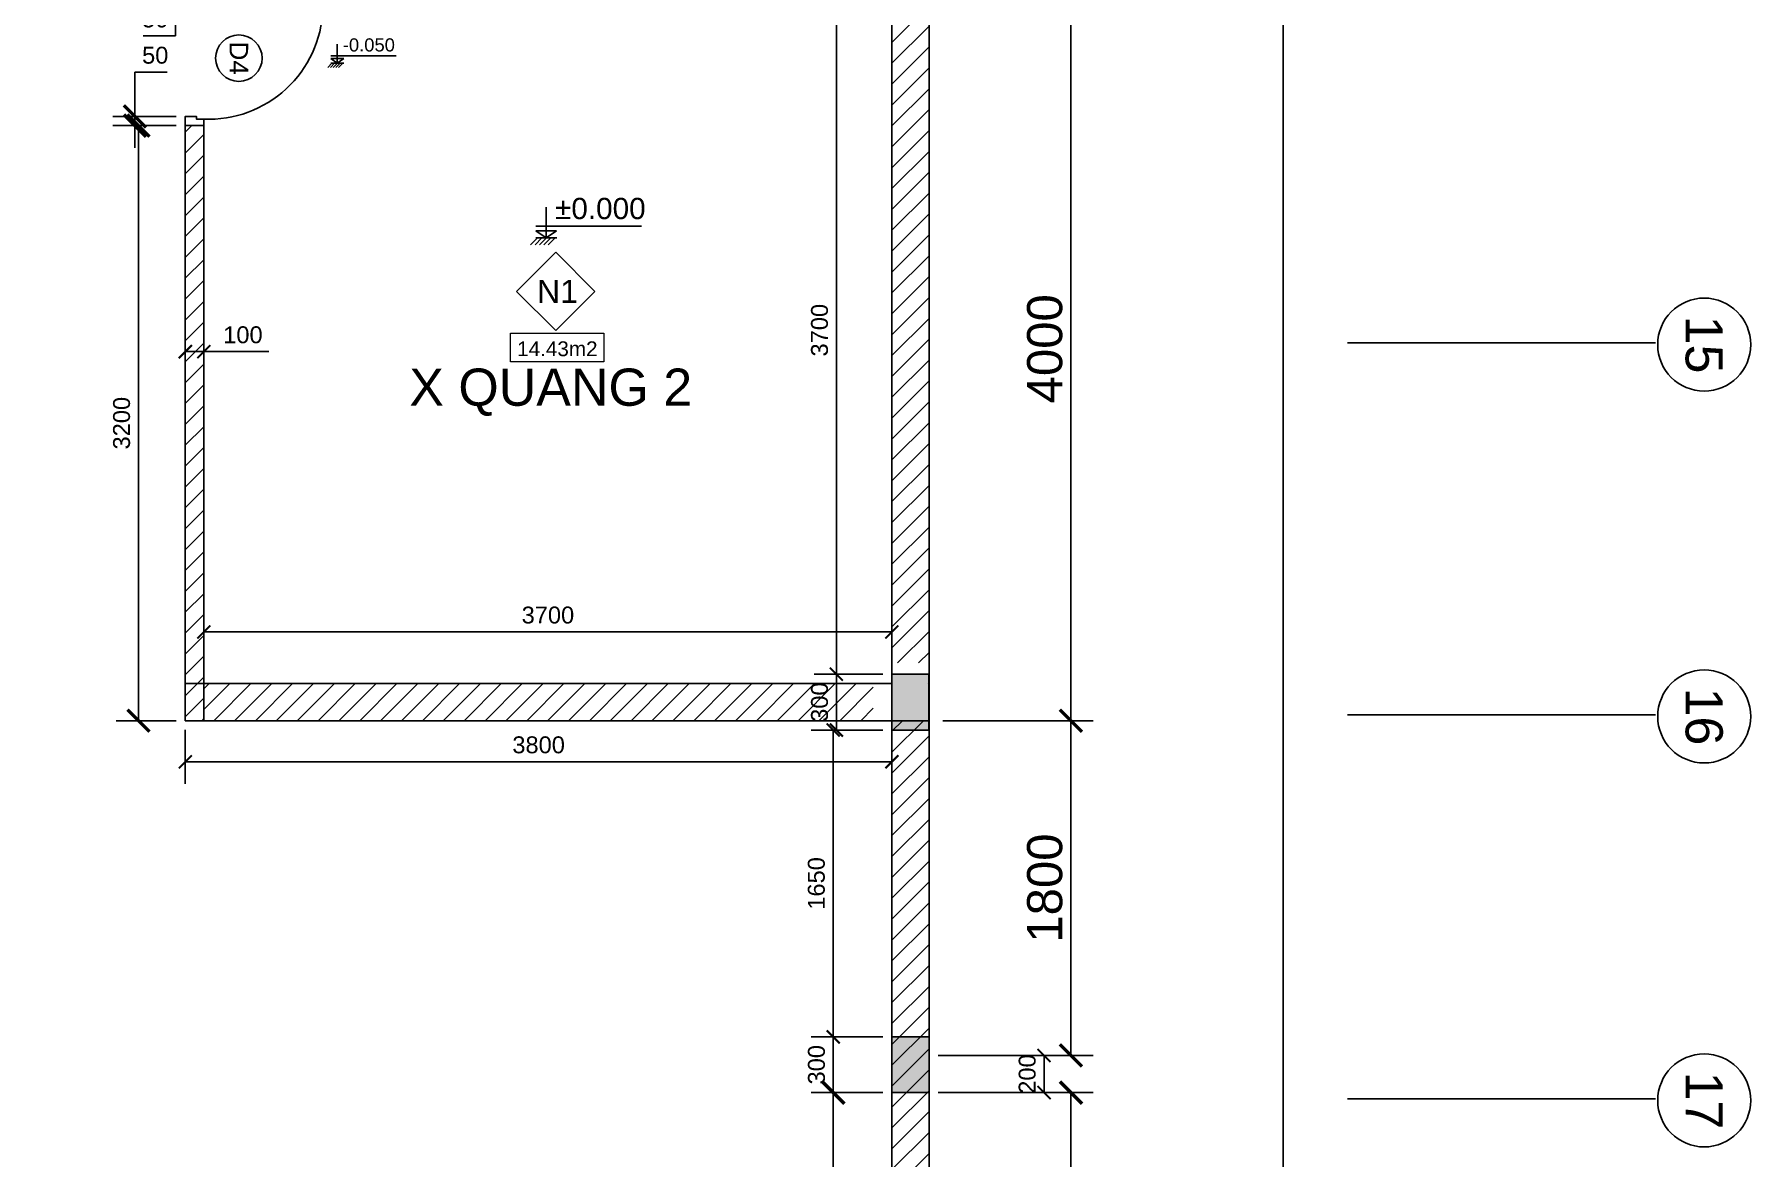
# Model space of a CAD drawing. Header units: millimetres. Extents: x -26398 to 135532, y -376633 to 43268.
# Drawn here: x 27472 to 36703, y -110749 to -104709 of the extents above; entities that cross this region are included whole.
import ezdxf
from ezdxf.enums import TextEntityAlignment as Align

# ---------------------------------------------------------------- set-up
doc = ezdxf.new("R2010")
doc.units = ezdxf.units.MM
for name, color, linetype in [('A-Door', 150, 'Continuous'), ('A5-KICHTHUOC', 251, 'Continuous'), ('cửa', 152, 'Continuous'), ('DIM', 7, 'Continuous'), ('NT', 1, 'Continuous'), ('TƯỜNG', 52, 'Continuous')]:
    doc.layers.add(name, color=color, linetype=linetype)
doc.layers.add('A6-GHICHU', color=147, linetype='Continuous', lineweight=20)
doc.styles.add('GHICHU35', font='', dxfattribs={"width": 0.9, "height": 350})
doc.styles.get("Standard").update_dxf_attribs({"font": 'arial.ttf'})
doc.styles.add('TUANH', font='')
doc.styles.get('GHICHU35').set_extended_font_data('VNI-Helve')
doc.styles.get('TUANH').set_extended_font_data('VNI-Helve-Condense', bold=True)
doc.dimstyles.new('dimmatbang', dxfattribs={"dimscale": 70, "dimtxt": 2.7, "dimasz": 1.7, "dimexe": 1.7, "dimexo": 0.7, "dimtad": 1, "dimtoh": 1, "dimdec": 1, "dimtxsty": 'Standard', "dimblk": 'ARCHTICK', "dimcen": 2.5, "dimclrd": 1, "dimclre": 256, "dimadec": 0, "dimazin": 0, "dimtfac": 1, "dimtdec": 1, "dimtmove": 0, "dimatfit": 3, "dimfxl": 1, "dimarcsym": 0})

# ---------------------------------------------------------------- blocks, each defined once
blk = doc.blocks.new('_ArchTick')
at = {"color": 0, "linetype": 'ByBlock', "const_width": 0.15}
blk.add_lwpolyline([(-0.5, -0.5), (0.5, 0.5)], dxfattribs=at)
blk = doc.blocks.new('*D3040')
at = {"layer": 'DEFPOINTS', "color": 0, "transparency": 16777216}
for p in [(32310.2, -108399.7), (33047.5, -108399.7), (32284.5, -110199.7)]:
    blk.add_point(p, dxfattribs=at)
at = {"layer": 'DIM', "lineweight": -2, "transparency": 16777216}
for p, q in [((32359.2, -108399.7), (33166.5, -108399.7)), ((32333.5, -110199.7), (33166.5, -110199.7))]:
    blk.add_line(p, q, dxfattribs=at)
at = {"layer": 'DIM', "color": 1, "lineweight": -2, "transparency": 16777216}
blk.add_line((33047.5, -110199.7), (33047.5, -108399.7), dxfattribs=at)
at = {"layer": 'DIM', "color": 1, "lineweight": -2, "transparency": 16777216, "xscale": 119, "yscale": 119, "zscale": 119}
for p, rotation in [((33047.5, -108399.7), 90), ((33047.5, -110199.7), 270)]:
    blk.add_blockref('_ArchTick', p, dxfattribs=dict(at, rotation=rotation))
at = {"layer": 'DIM', "color": 0, "transparency": 16777216, "insert": (32907.3, -109299.7), "char_height": 189, "attachment_point": 5, "rotation": 90}
blk.add_mtext('1800', dxfattribs=at)
blk = doc.blocks.new('*D3041')
at = {"lineweight": -2, "transparency": 16777216}
for p, q in [((32359.2, -104399.7), (33166.5, -104399.7)), ((32359.2, -108399.7), (33166.5, -108399.7))]:
    blk.add_line(p, q, dxfattribs=at)
at = {"color": 1, "lineweight": -2, "transparency": 16777216}
blk.add_line((33047.5, -108399.7), (33047.5, -104399.7), dxfattribs=at)
at = {"layer": 'DEFPOINTS', "color": 0, "transparency": 16777216}
for p in [(32310.2, -104399.7), (33047.5, -104399.7), (32310.2, -108399.7)]:
    blk.add_point(p, dxfattribs=at)
at = {"color": 1, "lineweight": -2, "transparency": 16777216, "xscale": 119, "yscale": 119, "zscale": 119}
for p, rotation in [((33047.5, -104399.7), 90), ((33047.5, -108399.7), 270)]:
    blk.add_blockref('_ArchTick', p, dxfattribs=dict(at, rotation=rotation))
at = {"color": 0, "transparency": 16777216, "insert": (32907.3, -106399.7), "char_height": 189, "attachment_point": 5, "rotation": 90}
blk.add_mtext('4000', dxfattribs=at)
blk = doc.blocks.new('*D3021')
at = {"lineweight": -2, "transparency": 16777216}
for p, q in [((33121, -76399.7), (34306.9, -76399.7)), ((32333.5, -116399.7), (34306.9, -116399.7))]:
    blk.add_line(p, q, dxfattribs=at)
at = {"color": 1, "lineweight": -2, "transparency": 16777216}
blk.add_line((34187.9, -116399.7), (34187.9, -76399.7), dxfattribs=at)
at = {"layer": 'DEFPOINTS', "color": 0, "transparency": 16777216}
for p in [(33072, -76399.7), (34187.9, -76399.7), (32284.5, -116399.7)]:
    blk.add_point(p, dxfattribs=at)
at = {"color": 1, "lineweight": -2, "transparency": 16777216, "xscale": 119, "yscale": 119, "zscale": 119}
for p, rotation in [((34187.9, -76399.7), 90), ((34187.9, -116399.7), 270)]:
    blk.add_blockref('_ArchTick', p, dxfattribs=dict(at, rotation=rotation))
at = {"color": 0, "transparency": 16777216, "insert": (34047.6, -95399.7), "char_height": 189, "attachment_point": 5, "rotation": 90}
blk.add_mtext('40000', dxfattribs=at)
blk = doc.blocks.new('A$C7DB75F4D')
at = {"layer": 'A-Door'}
for points in [[(625, 740), (625, 660), (665, 660), (665, 740)], [(625, 180), (625, 660), (665, 660), (665, 180)], [(35, 100), (35, 60), (50, 60), (50, 50), (50, 0), (0, 0), (0, 100)], [(625, 100), (625, 180), (665, 180), (665, 100)], [(665, 100), (700, 100), (700, 0), (650, 0), (650, 50), (650, 60), (665, 60)]]:
    blk.add_lwpolyline(points, close=True, dxfattribs=at)
at = {"layer": 'NT', "color": 1}
blk.add_arc((650, 125), 615.5, 92.32782, 182.32782, dxfattribs=at)
blk = doc.blocks.new('1-cote nen')
for p, q in [((-2, 267), (-2, 0)), ((-91, 102), (828, 102)), ((-2, 0), (-91, 63)), ((-91, 63), (88, 63)), ((90, 0), (-91, 0)), ((-2, 0), (88, 63)), ((-137, -60), (-77, 0)), ((-99, -60), (-39, 0)), ((-60, -60), (0, 0)), ((-21, -60), (39, 0)), ((17, -60), (77, 0))]:
    blk.add_line(p, q)
at = {"ltscale": 50, "style": 'GHICHU35', "width": 0.9}
blk.add_attdef('%%P0.000', (75, 164), '', height=187, dxfattribs=at)
blk = doc.blocks.new('*D2991')
at = {"lineweight": -2, "transparency": 16777216}
for p, q in [((28235.5, -105199.7), (27913.4, -105199.7)), ((28235.5, -108399.7), (27913.4, -108399.7))]:
    blk.add_line(p, q, dxfattribs=at)
at = {"color": 1, "lineweight": -2, "transparency": 16777216}
blk.add_line((28032.4, -108399.7), (28032.4, -105199.7), dxfattribs=at)
at = {"layer": 'DEFPOINTS', "color": 0, "transparency": 16777216}
for p in [(28032.4, -105199.7), (28284.5, -105199.7), (28284.5, -108399.7)]:
    blk.add_point(p, dxfattribs=at)
at = {"color": 1, "lineweight": -2, "transparency": 16777216, "xscale": 119, "yscale": 119, "zscale": 119}
for p, rotation in [((28032.4, -105199.7), 90), ((28032.4, -108399.7), 270)]:
    blk.add_blockref('_ArchTick', p, dxfattribs=dict(at, rotation=rotation))
at = {"color": 0, "transparency": 16777216, "insert": (27942.1, -106799.7), "char_height": 91, "attachment_point": 5, "rotation": 90}
blk.add_mtext('3200', dxfattribs=at)
blk = doc.blocks.new('*D2992')
at = {"color": 1, "lineweight": -2, "transparency": 16777216}
for p, q in [((28013.8, -105149.7), (28013.8, -104911.7)), ((28013.8, -104911.7), (28187.6, -104911.7)), ((28013.8, -105199.7), (28013.8, -105149.7)), ((28013.8, -105199.7), (28013.8, -105318.7))]:
    blk.add_line(p, q, dxfattribs=at)
at = {"lineweight": -2, "transparency": 16777216}
for p, q in [((28235.5, -105149.7), (27894.8, -105149.7)), ((28235.5, -105199.7), (27894.8, -105199.7))]:
    blk.add_line(p, q, dxfattribs=at)
at = {"layer": 'DEFPOINTS', "color": 0, "transparency": 16777216}
for p in [(28013.8, -105149.7), (28284.5, -105149.7), (28284.5, -105199.7)]:
    blk.add_point(p, dxfattribs=at)
at = {"color": 1, "lineweight": -2, "transparency": 16777216, "xscale": 119, "yscale": 119, "zscale": 119}
for p, rotation in [((28013.8, -105149.7), 270), ((28013.8, -105199.7), 90)]:
    blk.add_blockref('_ArchTick', p, dxfattribs=dict(at, rotation=rotation))
at = {"color": 0, "transparency": 16777216, "insert": (28122.6, -104821.5), "char_height": 91, "attachment_point": 5}
blk.add_mtext('50', dxfattribs=at)
blk = doc.blocks.new('*D2993')
at = {"color": 1, "lineweight": -2, "transparency": 16777216}
for p, q in [((28231.3, -104499.7), (28231.3, -104429.7)), ((28231.3, -104499.7), (28231.3, -104549.7)), ((28231.3, -104549.7), (28231.3, -104716.9)), ((28231.3, -104716.9), (28057.5, -104716.9))]:
    blk.add_line(p, q, dxfattribs=at)
at = {"lineweight": -2, "transparency": 16777216}
for p, q in [((28235.5, -104499.7), (28112.3, -104499.7)), ((28235.5, -104549.7), (28112.3, -104549.7))]:
    blk.add_line(p, q, dxfattribs=at)
at = {"layer": 'DEFPOINTS', "color": 0, "transparency": 16777216}
for p in [(28231.3, -104499.7), (28284.5, -104499.7), (28284.5, -104549.7)]:
    blk.add_point(p, dxfattribs=at)
at = {"color": 1, "lineweight": -2, "transparency": 16777216, "xscale": 70, "yscale": 70, "zscale": 70}
for p, rotation in [((28231.3, -104499.7), 270), ((28231.3, -104549.7), 90)]:
    blk.add_blockref('_ArchTick', p, dxfattribs=dict(at, rotation=rotation))
at = {"color": 0, "transparency": 16777216, "insert": (28122.6, -104626.7), "char_height": 91, "attachment_point": 5}
blk.add_mtext('50', dxfattribs=at)
blk = doc.blocks.new('*D3075')
at = {"lineweight": -2, "transparency": 16777216}
for p, q in [((28284.5, -106430.8), (28284.5, -106296.1)), ((28384.5, -106430.8), (28384.5, -106296.1))]:
    blk.add_line(p, q, dxfattribs=at)
at = {"color": 1, "lineweight": -2, "transparency": 16777216}
for p, q in [((28284.5, -106415.1), (28384.5, -106415.1)), ((28384.5, -106415.1), (28734.1, -106415.1))]:
    blk.add_line(p, q, dxfattribs=at)
at = {"layer": 'DEFPOINTS', "color": 0, "transparency": 16777216}
for p in [(28384.5, -106415.1), (28284.5, -106479.8), (28384.5, -106479.8)]:
    blk.add_point(p, dxfattribs=at)
at = {"color": 1, "lineweight": -2, "transparency": 16777216, "xscale": 70, "yscale": 70, "zscale": 70, "rotation": 180}
blk.add_blockref('_ArchTick', (28284.5, -106415.1), dxfattribs=at)
at = {"color": 1, "lineweight": -2, "transparency": 16777216, "xscale": 70, "yscale": 70, "zscale": 70}
blk.add_blockref('_ArchTick', (28384.5, -106415.1), dxfattribs=at)
at = {"color": 0, "transparency": 16777216, "insert": (28594.3, -106324.9), "char_height": 91, "attachment_point": 5}
blk.add_mtext('100', dxfattribs=at)
blk = doc.blocks.new('*D3058')
at = {"lineweight": -2, "transparency": 16777216}
for p, q in [((28384.5, -108150.7), (28384.5, -107803.3)), ((32084.5, -108150.7), (32084.5, -107803.3))]:
    blk.add_line(p, q, dxfattribs=at)
at = {"color": 1, "lineweight": -2, "transparency": 16777216}
blk.add_line((28384.5, -107922.3), (32084.5, -107922.3), dxfattribs=at)
at = {"layer": 'DEFPOINTS', "color": 0, "transparency": 16777216}
for p in [(32084.5, -107922.3), (28384.5, -108199.7), (32084.5, -108199.7)]:
    blk.add_point(p, dxfattribs=at)
at = {"color": 1, "lineweight": -2, "transparency": 16777216, "xscale": 70, "yscale": 70, "zscale": 70, "rotation": 180}
blk.add_blockref('_ArchTick', (28384.5, -107922.3), dxfattribs=at)
at = {"color": 1, "lineweight": -2, "transparency": 16777216, "xscale": 70, "yscale": 70, "zscale": 70}
blk.add_blockref('_ArchTick', (32084.5, -107922.3), dxfattribs=at)
at = {"color": 0, "transparency": 16777216, "insert": (30234.5, -107832), "char_height": 91, "attachment_point": 5}
blk.add_mtext('3700', dxfattribs=at)
blk = doc.blocks.new('*D2965')
at = {"lineweight": -2, "transparency": 16777216}
for p, q in [((32035.5, -104449.7), (31666.7, -104449.7)), ((32034.9, -108149.7), (31666.7, -108149.7))]:
    blk.add_line(p, q, dxfattribs=at)
at = {"color": 1, "lineweight": -2, "transparency": 16777216}
blk.add_line((31785.7, -104449.7), (31785.7, -108149.7), dxfattribs=at)
at = {"layer": 'DEFPOINTS', "color": 0, "transparency": 16777216}
for p in [(32084.5, -104449.7), (31785.7, -108149.7), (32083.9, -108149.7)]:
    blk.add_point(p, dxfattribs=at)
at = {"color": 1, "lineweight": -2, "transparency": 16777216, "xscale": 70, "yscale": 70, "zscale": 70}
for p, rotation in [((31785.7, -104449.7), 90), ((31785.7, -108149.7), 270)]:
    blk.add_blockref('_ArchTick', p, dxfattribs=dict(at, rotation=rotation))
at = {"color": 0, "transparency": 16777216, "insert": (31695.5, -106299.7), "char_height": 91, "attachment_point": 5, "rotation": 90}
blk.add_mtext('3700', dxfattribs=at)
blk = doc.blocks.new('*D3067')
at = {"lineweight": -2, "transparency": 16777216}
for p, q in [((32035.5, -108449.7), (31649.7, -108449.7)), ((32035.5, -110099.7), (31649.7, -110099.7))]:
    blk.add_line(p, q, dxfattribs=at)
at = {"color": 1, "lineweight": -2, "transparency": 16777216}
blk.add_line((31768.7, -110099.7), (31768.7, -108449.7), dxfattribs=at)
at = {"layer": 'DEFPOINTS', "color": 0, "transparency": 16777216}
for p in [(31768.7, -108449.7), (32084.5, -108449.7), (32084.5, -110099.7)]:
    blk.add_point(p, dxfattribs=at)
at = {"color": 1, "lineweight": -2, "transparency": 16777216, "xscale": 70, "yscale": 70, "zscale": 70}
for p, rotation in [((31768.7, -108449.7), 90), ((31768.7, -110099.7), 270)]:
    blk.add_blockref('_ArchTick', p, dxfattribs=dict(at, rotation=rotation))
at = {"color": 0, "transparency": 16777216, "insert": (31678.5, -109274.7), "char_height": 91, "attachment_point": 5, "rotation": 90}
blk.add_mtext('1650', dxfattribs=at)
blk = doc.blocks.new('*D2972')
at = {"lineweight": -2, "transparency": 16777216}
for p, q in [((28284.5, -108448.7), (28284.5, -108739.3)), ((32084.5, -108448.7), (32084.5, -108739.3))]:
    blk.add_line(p, q, dxfattribs=at)
at = {"color": 1, "lineweight": -2, "transparency": 16777216}
blk.add_line((32084.5, -108620.3), (28284.5, -108620.3), dxfattribs=at)
at = {"layer": 'DEFPOINTS', "color": 0, "transparency": 16777216}
for p in [(28284.5, -108399.7), (32084.5, -108399.7), (28284.5, -108620.3)]:
    blk.add_point(p, dxfattribs=at)
at = {"color": 1, "lineweight": -2, "transparency": 16777216, "xscale": 70, "yscale": 70, "zscale": 70, "rotation": 180}
blk.add_blockref('_ArchTick', (28284.5, -108620.3), dxfattribs=at)
at = {"color": 1, "lineweight": -2, "transparency": 16777216, "xscale": 70, "yscale": 70, "zscale": 70}
blk.add_blockref('_ArchTick', (32084.5, -108620.3), dxfattribs=at)
at = {"color": 0, "transparency": 16777216, "insert": (30184.5, -108530), "char_height": 91, "attachment_point": 5}
blk.add_mtext('3800', dxfattribs=at)
blk = doc.blocks.new('*D3227')
at = {"layer": 'DEFPOINTS', "color": 0, "transparency": 16777216}
for p in [(32284.5, -110199.7), (32284.5, -110399.7), (32902.6, -110399.7)]:
    blk.add_point(p, dxfattribs=at)
at = {"layer": 'DIM', "lineweight": -2, "transparency": 16777216}
for p, q in [((32333.5, -110199.7), (33021.6, -110199.7)), ((32333.5, -110399.7), (33021.6, -110399.7))]:
    blk.add_line(p, q, dxfattribs=at)
at = {"layer": 'DIM', "color": 1, "lineweight": -2, "transparency": 16777216}
blk.add_line((32902.6, -110199.7), (32902.6, -110399.7), dxfattribs=at)
at = {"layer": 'DIM', "color": 1, "lineweight": -2, "transparency": 16777216, "xscale": 70, "yscale": 70, "zscale": 70}
for p, rotation in [((32902.6, -110199.7), 90), ((32902.6, -110399.7), 270)]:
    blk.add_blockref('_ArchTick', p, dxfattribs=dict(at, rotation=rotation))
at = {"layer": 'DIM', "color": 0, "transparency": 16777216, "insert": (32812.4, -110299.7), "char_height": 91, "attachment_point": 5, "rotation": 90}
blk.add_mtext('200', dxfattribs=at)
blk = doc.blocks.new('*D3228')
at = {"layer": 'DEFPOINTS', "color": 0, "transparency": 16777216}
for p in [(32284.5, -110399.7), (32284.5, -112399.7), (33047.5, -112399.7)]:
    blk.add_point(p, dxfattribs=at)
at = {"layer": 'DIM', "lineweight": -2, "transparency": 16777216}
for p, q in [((32333.5, -110399.7), (33166.5, -110399.7)), ((32333.5, -112399.7), (33166.5, -112399.7))]:
    blk.add_line(p, q, dxfattribs=at)
at = {"layer": 'DIM', "color": 1, "lineweight": -2, "transparency": 16777216}
blk.add_line((33047.5, -110399.7), (33047.5, -112399.7), dxfattribs=at)
at = {"layer": 'DIM', "color": 1, "lineweight": -2, "transparency": 16777216, "xscale": 119, "yscale": 119, "zscale": 119}
for p, rotation in [((33047.5, -110399.7), 90), ((33047.5, -112399.7), 270)]:
    blk.add_blockref('_ArchTick', p, dxfattribs=dict(at, rotation=rotation))
at = {"layer": 'DIM', "color": 0, "transparency": 16777216, "insert": (32907.3, -111399.7), "char_height": 189, "attachment_point": 5, "rotation": 90}
blk.add_mtext('2000', dxfattribs=at)
blk = doc.blocks.new('*D3229')
at = {"layer": 'DEFPOINTS', "color": 0, "transparency": 16777216}
for p in [(32084.5, -110099.7), (31769.3, -110399.7), (32084.5, -110399.7)]:
    blk.add_point(p, dxfattribs=at)
at = {"layer": 'DIM', "lineweight": -2, "transparency": 16777216}
for p, q in [((32035.5, -110099.7), (31650.3, -110099.7)), ((32035.5, -110399.7), (31650.3, -110399.7))]:
    blk.add_line(p, q, dxfattribs=at)
at = {"layer": 'DIM', "color": 1, "lineweight": -2, "transparency": 16777216}
blk.add_line((31769.3, -110099.7), (31769.3, -110399.7), dxfattribs=at)
at = {"layer": 'DIM', "color": 1, "lineweight": -2, "transparency": 16777216, "xscale": 70, "yscale": 70, "zscale": 70}
for p, rotation in [((31769.3, -110099.7), 90), ((31769.3, -110399.7), 270)]:
    blk.add_blockref('_ArchTick', p, dxfattribs=dict(at, rotation=rotation))
at = {"layer": 'DIM', "color": 0, "transparency": 16777216, "insert": (31679.1, -110249.7), "char_height": 91, "attachment_point": 5, "rotation": 90}
blk.add_mtext('300', dxfattribs=at)
blk = doc.blocks.new('*D3230')
at = {"layer": 'DEFPOINTS', "color": 0, "transparency": 16777216}
for p in [(32084.5, -110399.7), (31769.3, -112399.7), (32084.5, -112399.7)]:
    blk.add_point(p, dxfattribs=at)
at = {"layer": 'DIM', "lineweight": -2, "transparency": 16777216}
for p, q in [((32035.5, -110399.7), (31650.3, -110399.7)), ((32035.5, -112399.7), (31650.3, -112399.7))]:
    blk.add_line(p, q, dxfattribs=at)
at = {"layer": 'DIM', "color": 1, "lineweight": -2, "transparency": 16777216}
blk.add_line((31769.3, -110399.7), (31769.3, -112399.7), dxfattribs=at)
at = {"layer": 'DIM', "color": 1, "lineweight": -2, "transparency": 16777216, "xscale": 119, "yscale": 119, "zscale": 119}
for p, rotation in [((31769.3, -110399.7), 90), ((31769.3, -112399.7), 270)]:
    blk.add_blockref('_ArchTick', p, dxfattribs=dict(at, rotation=rotation))
at = {"layer": 'DIM', "color": 0, "transparency": 16777216, "insert": (31629.1, -111399.7), "char_height": 189, "attachment_point": 5, "rotation": 90}
blk.add_mtext('2000', dxfattribs=at)
blk = doc.blocks.new('*D3277')
at = {"lineweight": -2, "transparency": 16777216}
for p, q in [((32035.5, -108149.7), (31666.7, -108149.7)), ((32035.5, -108449.7), (31666.7, -108449.7))]:
    blk.add_line(p, q, dxfattribs=at)
at = {"color": 1, "lineweight": -2, "transparency": 16777216}
blk.add_line((31785.7, -108449.7), (31785.7, -108149.7), dxfattribs=at)
at = {"layer": 'DEFPOINTS', "color": 0, "transparency": 16777216}
for p in [(31785.7, -108149.7), (32084.5, -108149.7), (32084.5, -108449.7)]:
    blk.add_point(p, dxfattribs=at)
at = {"color": 1, "lineweight": -2, "transparency": 16777216, "xscale": 70, "yscale": 70, "zscale": 70}
for p, rotation in [((31785.7, -108149.7), 90), ((31785.7, -108449.7), 270)]:
    blk.add_blockref('_ArchTick', p, dxfattribs=dict(at, rotation=rotation))
at = {"color": 0, "transparency": 16777216, "insert": (31695.5, -108299.7), "char_height": 91, "attachment_point": 5, "rotation": 90}
blk.add_mtext('300', dxfattribs=at)

msp = doc.modelspace()

# ---------------------------------------------------------------- hatches: boundary and pattern name
h = msp.add_hatch()
h.set_pattern_fill('ANSI31', color=256, scale=25)
h.set_pattern_definition([(45, (0, -57411.64), (-56.1266, 56.1266), [])])
h.paths.add_polyline_path([(28384.47, -105199.71), (28284.47, -105199.71), (28284.47, -108199.71), (28384.47, -108199.71)])
h.paths.add_polyline_path([(28384.47, -108199.71), (28284.47, -108199.71), (28284.47, -108399.71), (28384.47, -108399.71)])
h = msp.add_hatch(color=1)
h.dxf.hatch_style = 1
h.paths.add_polyline_path([(32283.86, -108449.71), (32283.86, -108149.71), (32083.86, -108149.71), (32083.86, -108449.71)])
h = msp.add_hatch(color=1)
h.dxf.hatch_style = 1
h.paths.add_polyline_path([(32284.47, -110399.71), (32284.47, -110099.71), (32084.47, -110099.71), (32084.47, -110399.71)])
at = {"layer": 'TƯỜNG'}
h = msp.add_hatch(dxfattribs=at)
h.set_pattern_fill('ANSI31', color=256, scale=25)
h.paths.add_polyline_path([(32284.47, -76599.71), (32084.47, -76599.71), (32084.47, -82249.71), (32284.47, -82249.71)])
h.paths.add_polyline_path([(32084.47, -85249.71), (32284.47, -85249.71), (32284.47, -82549.71), (32084.47, -82549.71)])
h.paths.add_polyline_path([(32284.47, -88549.71), (32084.47, -88549.71), (32084.47, -91249.71), (32279.07, -91249.71), (32284.47, -91244.31)])
h.paths.add_polyline_path([(32084.47, -88249.71), (32284.47, -88249.71), (32284.47, -85549.71), (32084.47, -85549.71)])
h.paths.add_polyline_path([(32284.47, -91549.71), (32091.33, -91549.71), (32084.47, -91556.56), (32084.47, -94249.71), (32284.47, -94249.71)])
h.paths.add_polyline_path([(32284.47, -94549.71), (32084.47, -94549.71), (32084.47, -97249.71), (32284.47, -97249.71)])
h.paths.add_polyline_path([(32084.47, -100249.71), (32284.47, -100249.71), (32284.47, -97549.71), (32084.47, -97549.71)])
h.paths.add_polyline_path([(32084.47, -104249.71), (32284.47, -104249.71), (32284.47, -100549.71), (32084.47, -100549.71)])
h.paths.add_polyline_path([(32084.47, -108088.98), (32283.25, -108088.98), (32283.25, -108195.76), (32284.47, -108194.54), (32284.47, -104549.71), (32084.47, -104549.71)])
h = msp.add_hatch(dxfattribs=at)
h.set_pattern_fill('ANSI31', color=256, scale=25)
h.paths.add_polyline_path([(32284.47, -108399.71), (32084.47, -108399.71), (32084.47, -112399.71), (32284.47, -112399.71)])
h.paths.add_polyline_path([(31984.47, -108199.71), (28384.47, -108199.71), (28384.47, -108399.71), (31984.47, -108399.71)])

# ---------------------------------------------------------------- linework, layer by layer
for p, q in [((34534.51, -106368.11), (36191.22, -106368.11)), ((34534.51, -108367.87), (36191.22, -108367.87)), ((34534.51, -110432.75), (36191.22, -110432.75))]:
    msp.add_line(p, q)
at = {"linetype": 'Continuous'}
msp.add_line((32279.31, -108199.71), (32284.47, -108194.54), dxfattribs=at)
for points in [[(32083.86, -108149.71), (32283.86, -108149.71), (32283.86, -108449.71), (32083.86, -108449.71)], [(32284.47, -110099.71), (32084.47, -110099.71), (32084.47, -110399.71), (32284.47, -110399.71)]]:
    msp.add_lwpolyline(points, close=True)
for centre, radius in [((28572.48, -104836.97), 125.19), ((36452.92, -106377.05), 250), ((36452.92, -108376.81), 250), ((36452.92, -110441.7), 250)]:
    msp.add_circle(centre, radius)
at = {"layer": 'A6-GHICHU', "ltscale": 0.5}
for points in [[(30276.56, -106301.27), (30486.72, -106091.12), (30276.56, -105880.96), (30066.41, -106091.12)], [(30033.35, -106314.86), (30534.41, -106314.86), (30534.41, -106469.37), (30033.35, -106469.37)]]:
    msp.add_lwpolyline(points, close=True, dxfattribs=at)
at = {"layer": 'TƯỜNG'}
for p, q in [((32284.47, -76399.71), (32284.47, -108399.71)), ((32084.47, -76599.71), (32084.47, -108199.71)), ((28284.47, -108399.71), (28284.47, -105199.71)), ((28384.47, -108399.71), (28384.47, -105199.71)), ((32084.47, -108199.71), (28284.47, -108199.71)), ((32284.47, -108399.71), (28284.47, -108399.71)), ((32084.47, -114399.71), (32084.47, -108399.71)), ((32284.47, -114399.71), (32284.47, -108399.71))]:
    msp.add_line(p, q, dxfattribs=at)
msp.add_lwpolyline([(32284.47, -76399.71), (32284.47, -114399.71), (22284.47, -114399.71), (22284.47, -76399.71), (23818.5, -76399.71)], dxfattribs=at)

# ---------------------------------------------------------------- block references
at = {"layer": 'A5-KICHTHUOC', "ltscale": 0.5}
ref = msp.add_blockref('1-cote nen', (29102.45, -104863.62), dxfattribs=dict(at, xscale=0.3822541714018616, yscale=0.3822541714018616, zscale=0.3822541714018616))
ref.add_attrib('%%P0.000', '-0.050', (29131.3, -104800.95), dxfattribs={"layer": '0', "color": 4, "ltscale": 50, "height": 70.788})
ref = msp.add_blockref('1-cote nen', (30226.27, -105803.68), dxfattribs=dict(at, xscale=0.61735318627815, yscale=0.61735318627815, zscale=0.61735318627815))
ref.add_attrib('%%P0.000', '%%P0.000', (30272.86, -105702.46), dxfattribs={"layer": '0', "color": 4, "ltscale": 50, "height": 114.325})
at = {"layer": 'cửa', "xscale": -1, "rotation": 270}
msp.add_blockref('A$C7DB75F4D', (28284.47, -105199.71), dxfattribs=at)

# ---------------------------------------------------------------- texts
msp.add_text('X QUANG 2', height=200).set_placement((30249.55, -106606.05), align=Align.MIDDLE_CENTER)
at = {"layer": 'A6-GHICHU', "ltscale": 0.5, "attachment_point": 5, "style": 'TUANH'}
for s, insert, char_height in [('{\\fArial|b0|i0|c0|p34;N1}', (30285.9, -106090.87), 123.835), ('{\\fArial|b0|i0|c163|p34;14.43\\fArial|b0|i0|c0|p34;m2}', (30285.24, -106400.11), 79.5593)]:
    msp.add_mtext(s, dxfattribs=dict(at, insert=insert, char_height=char_height))
at = {"layer": 'TƯỜNG'}
for s, height, p in [('D4', 100.154, (28572.48, -104836.97)), ('15', 200, (36452.92, -106377.05)), ('16', 200, (36452.92, -108376.81)), ('17', 200, (36452.92, -110441.7))]:
    msp.add_text(s, height=height, rotation=270, dxfattribs=at).set_placement(p, align=Align.MIDDLE_CENTER)

# ---------------------------------------------------------------- dimensions: what is measured, and where the dimension line sits
dim = msp.add_linear_dim(base=(34187.89, -76399.71), p1=(32284.47, -116399.71), p2=(33071.98, -76399.71), angle=90, dimstyle='dimmatbang')
dim.commit()
dim.dimension.update_dxf_attribs({"geometry": '*D3021', "text_midpoint": (34187.89, -95399.71), "dimtype": 160})
dim = msp.add_linear_dim(base=(33047.54, -104399.71), p1=(32310.17, -108399.71), p2=(32310.17, -104399.71), angle=270, dimstyle='dimmatbang')
dim.commit()
dim.dimension.update_dxf_attribs({"geometry": '*D3041', "text_midpoint": (32907.29, -106399.71)})
for base, p1, p2, override, picture, middle in [((28231.34, -104499.71), (28284.47, -104549.71), (28284.47, -104499.71), {"dimtxt": 1.3, "dimasz": 1}, '*D2993', (28122.57, -104716.91)), ((28013.8, -105149.71), (28284.47, -105199.71), (28284.47, -105149.71), {"dimtxt": 1.3}, '*D2992', (28122.57, -104911.71))]:
    dim = msp.add_linear_dim(base=base, p1=p1, p2=p2, angle=90, dimstyle='dimmatbang', override=override)
    dim.commit()
    dim.dimension.update_dxf_attribs({"geometry": picture, "text_midpoint": middle, "dimtype": 160})
for base, p1, p2, override, picture, middle in [((31785.74, -108149.71), (32084.47, -104449.71), (32083.86, -108149.71), {"dimtxt": 1.3, "dimasz": 1}, '*D2965', (31695.5, -106299.71)), ((28032.36, -105199.71), (28284.47, -108399.71), (28284.47, -105199.71), {"dimtxt": 1.3}, '*D2991', (27942.11, -106799.71)), ((31785.74, -108149.71), (32084.47, -108449.71), (32084.47, -108149.71), {"dimtxt": 1.3, "dimasz": 1}, '*D3277', (31695.5, -108299.71)), ((31768.72, -108449.71), (32084.47, -110099.71), (32084.47, -108449.71), {"dimtxt": 1.3, "dimasz": 1}, '*D3067', (31678.5, -109274.71))]:
    dim = msp.add_linear_dim(base=base, p1=p1, p2=p2, angle=90, dimstyle='dimmatbang', override=override)
    dim.commit()
    dim.dimension.update_dxf_attribs({"geometry": picture, "text_midpoint": middle})
for base, p1, p2, picture, middle in [((28384.47, -106415.1), (28284.47, -106479.83), (28384.47, -106479.83), '*D3075', (28594.31, -106324.89)), ((32084.47, -107922.27), (28384.47, -108199.71), (32084.47, -108199.71), '*D3058', (30234.47, -107832.03)), ((28284.47, -108620.26), (32084.47, -108399.71), (28284.47, -108399.71), '*D2972', (30184.47, -108530.02))]:
    dim = msp.add_linear_dim(base=base, p1=p1, p2=p2, dimstyle='dimmatbang', override={"dimtxt": 1.3, "dimasz": 1})
    dim.commit()
    dim.dimension.update_dxf_attribs({"geometry": picture, "text_midpoint": middle})
at = {"layer": 'DIM'}
for base, p1, p2, angle, picture, middle in [((33047.54, -108399.71), (32284.47, -110199.71), (32310.17, -108399.71), 270, '*D3040', (32907.29, -109299.71)), ((31769.32, -112399.71), (32084.47, -110399.71), (32084.47, -112399.71), 90, '*D3230', (31629.08, -111399.71)), ((33047.54, -112399.71), (32284.47, -110399.71), (32284.47, -112399.71), 90, '*D3228', (32907.29, -111399.71))]:
    dim = msp.add_linear_dim(base=base, p1=p1, p2=p2, angle=angle, dimstyle='dimmatbang', dxfattribs=at)
    dim.commit()
    dim.dimension.update_dxf_attribs({"geometry": picture, "text_midpoint": middle})
dim = msp.add_linear_dim(base=(31769.32, -110399.71), p1=(32084.47, -110099.71), p2=(32084.47, -110399.71), angle=90, dimstyle='dimmatbang', override={"dimtxt": 1.3, "dimasz": 1}, dxfattribs=at)
dim.commit()
dim.dimension.update_dxf_attribs({"geometry": '*D3229', "text_midpoint": (31679.08, -110249.71)})
dim = msp.add_linear_dim(base=(32902.64, -110399.71), p1=(32284.47, -110199.71), p2=(32284.47, -110399.71), angle=90, dimstyle='dimmatbang', override={"dimtxt": 1.3, "dimasz": 1}, dxfattribs=at)
dim.commit()
dim.dimension.update_dxf_attribs({"geometry": '*D3227', "text_midpoint": (32902.64, -110299.71), "dimtype": 160})

doc.saveas('drawing.dxf')
